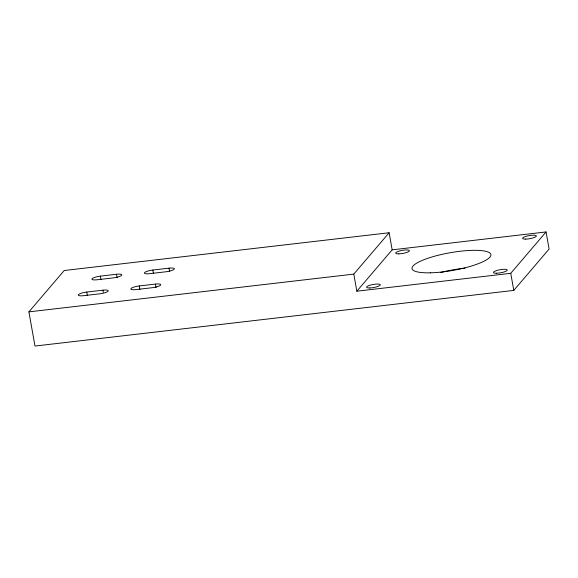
<?xml version="1.0" encoding="UTF-8"?>
<svg xmlns="http://www.w3.org/2000/svg" width="578" height="578" viewBox="0 0 578 578"><rect width="100%" height="100%" fill="white"/><g stroke="black" fill="none" stroke-linecap="round" stroke-linejoin="round"><path stroke-width="0.87" d="M392.159 249.841L546.058 231.951L549.1 249.046L513.791 290.402L34.991 346.049L28.9 311.867L64.209 270.511L389.11 232.753L392.159 249.841L356.843 291.196L353.801 274.109L389.11 232.753M356.843 291.196L510.742 273.315L546.058 231.951M100.326 276.139L116.481 274.261A7.008 1.568 -10.1 0 1 121.669 275.287A7.008 1.568 -10.1 0 1 113.396 277.881L97.234 279.759A7.008 1.568 -10.1 0 1 92.047 278.733A7.008 1.568 -10.1 0 1 100.326 276.139L100.962 279.701M152.838 270.034L168.993 268.163A7.008 1.568 -10.1 0 1 174.18 269.189A7.008 1.568 -10.1 0 1 165.908 271.776L149.753 273.654A7.008 1.568 -10.1 0 1 144.565 272.628A7.008 1.568 -10.1 0 1 152.838 270.034L153.473 273.596M86.736 292.063L102.891 290.185A7.008 1.568 -10.1 0 1 108.079 291.211A7.008 1.568 -10.1 0 1 99.799 293.805L83.644 295.683A7.008 1.568 -10.1 0 1 78.456 294.65A7.008 1.568 -10.1 0 1 86.736 292.063L87.365 295.625M139.247 285.958L155.403 284.08A7.008 1.568 -10.1 0 1 160.59 285.106A7.008 1.568 -10.1 0 1 152.31 287.7L136.155 289.578A7.008 1.568 -10.1 0 1 130.968 288.552A7.008 1.568 -10.1 0 1 139.247 285.958L139.876 289.52M28.9 311.867L353.801 274.109M510.742 273.315L513.791 290.402M168.993 268.163L169.629 271.718M155.403 284.08L156.038 287.642M116.481 274.261L117.117 277.823M102.891 290.185L103.274 292.324M440.826 272.455A40.063 8.945 -10.1 0 1 465.044 268.134M369.71 287.974A7.008 1.568 -10.1 0 0 380.317 284.911A7.008 1.568 -10.1 0 0 370.216 285.142A7.008 1.568 -10.1 0 0 369.71 287.974M398.834 253.865A7.008 1.568 -10.1 0 0 409.441 250.794A7.008 1.568 -10.1 0 0 399.347 251.025A7.008 1.568 -10.1 0 0 398.834 253.865M496.654 273.228A7.008 1.568 -10.1 0 0 507.26 270.157A7.008 1.568 -10.1 0 0 497.159 270.388A7.008 1.568 -10.1 0 0 496.654 273.228M525.778 239.111A7.008 1.568 -10.1 0 0 536.384 236.041A7.008 1.568 -10.1 0 0 526.291 236.272A7.008 1.568 -10.1 0 0 525.778 239.111M430.278 272.816A40.063 8.945 -10.1 0 0 490.888 255.295A40.063 8.945 -10.1 0 0 433.182 256.618A40.063 8.945 -10.1 0 0 430.278 272.816"/></g></svg>
